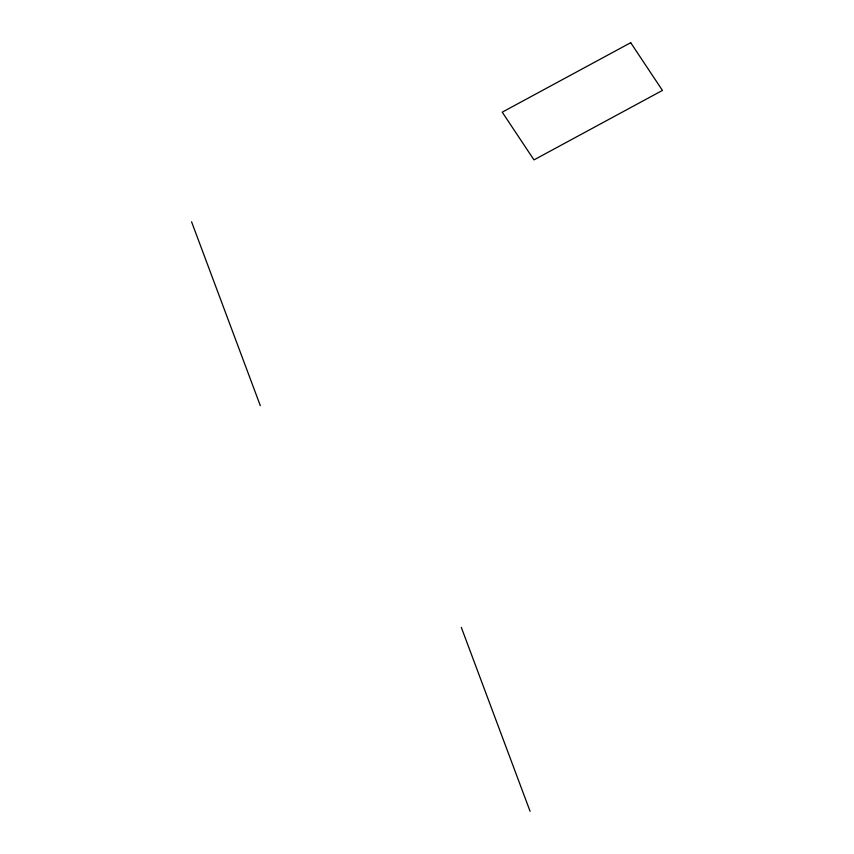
<?xml version="1.0" encoding="UTF-8"?>
<svg xmlns="http://www.w3.org/2000/svg" width="854" height="854" viewBox="0 0 854 854"><rect width="100%" height="100%" fill="white"/><g stroke="black" fill="none" stroke-linecap="round" stroke-linejoin="round"><path stroke-width="1.28" d="M461.32 627.402L530.078 811.3M191.563 221.784L260.321 405.693M630.7 42.7L502.237 112.173L533.974 159.89L662.437 90.417L630.7 42.7"/></g></svg>
